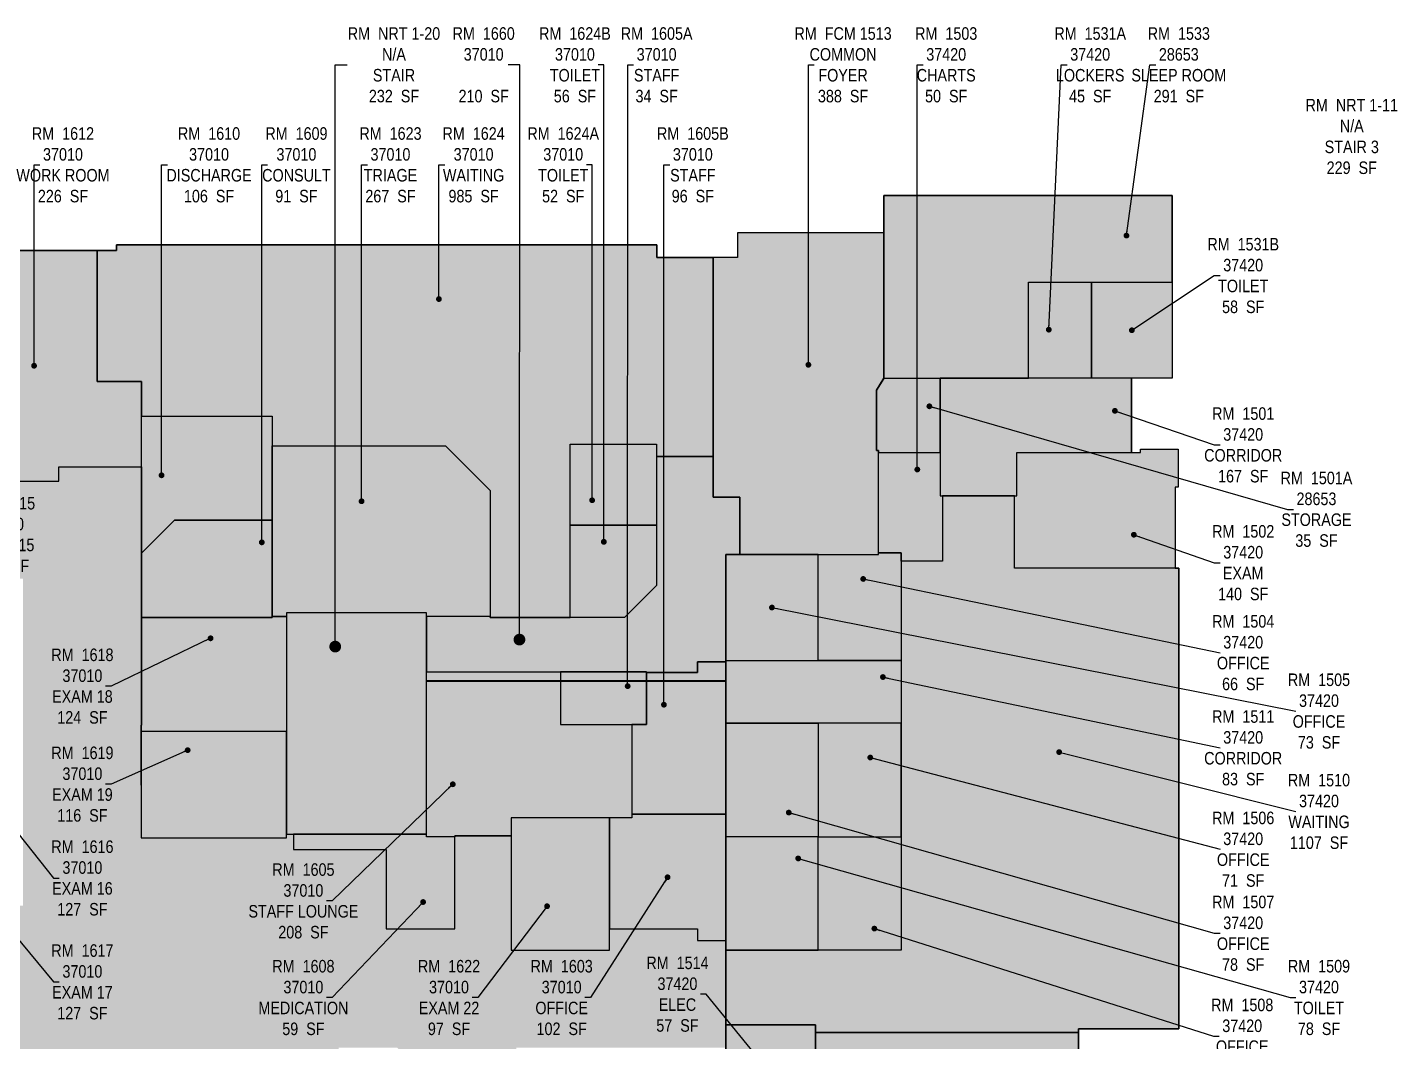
# Model space of a CAD drawing. Header units: inches. Extents: x 224 to 7720, y 1402 to 4817.
# Drawn here: x 2943 to 4349, y 3645 to 4699 of the extents above; entities that cross this region are included whole.
import ezdxf

# ---------------------------------------------------------------- set-up
doc = ezdxf.new("R2010")
doc.units = ezdxf.units.IN
doc.header["$LTSCALE"] = 96
doc.header["$MEASUREMENT"] = 0
for name, color, linetype in [('0-LABEL', 3, 'Continuous'), ('1-NRT', 200, 'Continuous'), ('1-NRT-PTN', 253, 'Continuous'), ('3-FCM', 190, 'Continuous'), ('3-FCM-PTN', 9, 'Continuous'), ('4-OCC', 6, 'Continuous'), ('4-OCC-PTN', 95, 'Continuous')]:
    doc.layers.add(name, color=color, linetype=linetype)
doc.layers.add('question', color=135, linetype='Continuous', plot=False)
doc.styles.add('ArialN', font='ARIALN.TTF')
doc.dimstyles.new('AB-195', dxfattribs={"dimscale": 195, "dimtxt": 0.0703125, "dimasz": 0.0625, "dimexe": 0.0625, "dimexo": 0.125, "dimgap": 0.25, "dimtad": 0, "dimdec": 4, "dimrnd": 0.0625, "dimzin": 0, "dimdsep": 46, "dimlunit": 4, "dimtxsty": 'ArialN', "dimblk": 'ARCHTICK', "dimcen": 0.0625, "dimclrd": 256, "dimclre": 256, "dimclrt": 256, "dimadec": 0, "dimazin": 0, "dimtfac": 1, "dimtdec": 4, "dimtofl": 0, "dimtmove": 2, "dimatfit": 3, "dimldrblk": 'DOT', "dimfxl": 0, "dimfrac": 2, "dimtolj": 1, "dimtzin": 0, "dimlwd": -1, "dimlwe": -1, "dimarcsym": 0})

# ---------------------------------------------------------------- blocks, each defined once
blk = doc.blocks.new('_ArchTick')
at = {"const_width": 0.15}
blk.add_lwpolyline([(-0.5, -0.5), (0.5, 0.5)], dxfattribs=at)
blk = doc.blocks.new('_Dot')
at = {"lineweight": -2}
blk.add_line((-0.5, 0), (-1, 0), dxfattribs=at)
at = {"const_width": 0.5}
blk.add_lwpolyline([(-0.25, 0, 1), (0.25, 0, 1)], format="xyb", close=True, dxfattribs=at)

msp = doc.modelspace()

# ---------------------------------------------------------------- hatches: boundary and pattern name
at = {"layer": '1-NRT-PTN'}
msp.add_hatch(color=256, dxfattribs=at).paths.add_polyline_path([(3212.625000000044, 4090.500000000075), (3212.750000000126, 3860.750000000078), (3357.999999999964, 3860.750000000051), (3358.000000000036, 4090.50000000003)])
at = {"layer": '3-FCM-PTN'}
msp.add_hatch(color=256, dxfattribs=at).paths.add_polyline_path([(3655.761523500621, 4210.749999999705), (3683.62500000002, 4210.749999999725), (3683.625000000086, 4150.999999999773), (3827.45174050641, 4150.999999999731), (3827.451740506403, 4258.999999999848), (3825.45174050637, 4258.999999999845), (3825.451740506358, 4321.89390825119), (3833.000000000084, 4334.250000000103), (3833.000000000079, 4485.342747477342), (3681.000000000004, 4485.326025187707), (3681.000000000004, 4459.750000000049), (3655.743371360389, 4459.750000000069), (3655.743371360404, 4321.893908251513), (3655.75000000007, 4271.999999999997)])
at = {"layer": '4-OCC-PTN'}
for color, points in [(46, [(3832.992976373669, 4334.250000000103), (3983.20272257283, 4334.250000000103), (3983.20272257283, 4433.875000000102), (4132.50000000052, 4433.875000000874), (4132.500000000055, 4523.999999999995), (3833.000000000084, 4523.999999999995)]), (192, [(3445.875000000167, 3858.750000000211), (3387.625000000084, 3858.750000000025), (3387.625000000067, 3762.250000000172), (3316.375000000217, 3762.249999999946), (3316.374999999956, 3844.500000000148), (3219.875000000066, 3844.499999999841), (3219.875000000015, 3860.7500000001), (3212.750009128029, 3860.750000000078), (3212.750000000121, 3856.750000000072), (3061.750000000083, 3856.750000000072), (3061.750000000064, 3973.812496066244), (3062.125000000085, 3973.812500000072), (3062.125000000082, 4242.125000000107), (2976.250000000088, 4242.125000000107), (2976.250000000088, 4227.35345131314), (2877.015253507773, 4227.35345131314), (2877.015253507773, 4126.10345131316), (2939.125000000084, 4126.10345131316), (2939.125000000084, 3786.353451313156), (2903.125000000083, 3786.353451313156), (2903.125000000083, 3714.853451313158), (2777.875000000085, 3714.853451313157), (2777.875000000085, 3740.125000000123), (2429.875000000087, 3740.125000000123), (2429.875000000087, 3712.228451313161), (2306.588311754656, 3712.228451313161), (2270.500000000088, 3748.316763067729), (2270.500000000088, 3778.316763067729), (2255.500000000088, 3793.316763067731), (2255.500000000088, 3882.654206792305), (2270.500000000095, 3897.654206792311), (2270.500000000088, 3911.732173602457), (2403.250000000087, 3911.732173602456), (2403.250000000087, 3911.125000000123), (2429.875000000087, 3911.125000000122), (2429.875000000087, 3971.728451313161), (2270.500000000088, 3971.728451313161), (2270.500000000088, 4080.640139558592), (2306.588311754659, 4116.728451313161), (2454.875000000087, 4116.728451313159), (2454.875000000087, 4126.103451313159), (2876.999628507774, 4126.103451313159), (2876.999628507772, 4227.35345131314), (2773.625000000088, 4227.35345131314), (2773.625000000088, 4281.856946364418), (2671.134603945596, 4281.875000000136), (2671.124990016618, 4227.296775201654), (2349.375000000082, 4227.353451313131), (2349.375000000082, 4475.000000000119), (2248.125000000109, 4475.0000000001), (2248.125000000081, 4331.000000000143), (2250.750000000086, 4331.000000000143), (2250.750000000054, 4255.500000000095), (2170.749999999955, 4255.500000000261), (2170.749999999995, 4275.353451313386), (1982.500000001592, 4275.353451313246), (1982.500000001592, 4126.103451313155), (2150.124304652069, 4126.103451313155), (2150.124304652063, 3719.353451313162), (2139.625000000065, 3719.353451313162), (2139.625000000064, 3606.106135240651), (2204.124304652068, 3606.106135240651), (2204.124304652044, 3613.603451310255), (2913.587310601964, 3613.603451312505), (2939.125000000083, 3588.065761914385), (2939.125000000358, 3504.499999999793), (3040.375000000166, 3504.500000000114), (3040.375000000009, 3553.603451313116), (3064.375000000189, 3553.603451313192), (3064.374999999999, 3613.603451312983), (3266.896548687124, 3613.603451312983), (3266.896548687124, 3638.875000000092), (3327.66268939869, 3638.875000000285), (3350.124999999998, 3616.412689398978), (3350.125000000355, 3504.500000001096), (3451.375000000046, 3504.500000001426), (3451.375000000069, 3638.875000000118), (3668.749999999985, 3638.87500000132), (3668.750000000004, 3750.25000000009), (3639.499999999969, 3750.250000000096), (3639.499999999971, 3762.125000000041), (3548.125000000084, 3762.125000000058), (3548.125000000084, 3740.125000000288), (3445.875000000084, 3740.124999999964)]), (192, [(2349.375000000082, 4227.353451313131), (2671.124990016618, 4227.296775201654), (2671.134603945596, 4281.875000000136), (2773.625000000088, 4281.856946364418), (2773.625000000088, 4227.35345131314), (2876.999628507772, 4227.35345131314), (2876.999628507774, 4126.103451313159), (2454.875000000087, 4126.103451313159), (2454.875000000087, 4116.728451313159), (2306.588311754659, 4116.728451313161), (2270.500000000088, 4080.640139558592), (2270.500000000088, 3971.728451313161), (2429.875000000087, 3971.728451313161), (2429.875000000087, 3911.125000000122), (2403.250000000087, 3911.125000000123), (2403.250000000087, 3911.732173602456), (2270.500000000088, 3911.732173602457), (2270.500000000095, 3897.654206792311), (2255.500000000088, 3882.654206792305), (2255.500000000088, 3793.316763067731), (2270.500000000088, 3778.316763067729), (2270.500000000088, 3748.316763067729), (2306.588311754656, 3712.228451313161), (2429.875000000087, 3712.228451313161), (2429.875000000087, 3740.125000000123), (2777.875000000085, 3740.125000000123), (2777.875000000085, 3714.853451313157), (2903.125000000083, 3714.853451313158), (2903.125000000083, 3786.353451313156), (2939.125000000084, 3786.353451313156), (2939.125000000084, 4126.10345131316), (2877.015253507773, 4126.10345131316), (2877.015253507773, 4227.35345131314), (2976.250000000088, 4227.35345131314), (2976.250000000088, 4242.125000000107), (3062.125000000082, 4242.125000000107), (3062.125000000085, 3973.812500000072), (3061.750000000064, 3973.812496066244), (3061.750000000083, 3856.750000000072), (3212.750000000121, 3856.750000000072), (3212.750009128029, 3860.750000000078), (3219.875000000015, 3860.7500000001), (3219.875000000066, 3844.499999999841), (3316.374999999956, 3844.500000000147), (3316.375000000217, 3762.249999999946), (3387.625000000067, 3762.250000000172), (3387.625000000084, 3858.750000000025), (3445.875000000167, 3858.750000000211), (3445.875000000084, 3740.124999999964), (3548.125000000084, 3740.125000000288), (3548.125000000084, 3762.125000000058), (3639.499999999971, 3762.125000000041), (3639.499999999969, 3750.250000000096), (3668.750000000004, 3750.25000000009), (3668.749999999985, 3638.87500000132), (3451.375000000069, 3638.875000000118), (3451.375000000046, 3504.500000001426), (3350.125000000355, 3504.500000001096), (3350.124999999998, 3616.412689398978), (3327.66268939869, 3638.875000000285), (3266.896548687124, 3638.875000000092), (3266.896548687124, 3613.603451312983), (3064.374999999999, 3613.603451312983), (3064.375000000189, 3553.603451313192), (3040.375000000009, 3553.603451313116), (3040.375000000166, 3504.500000000114), (2939.125000000358, 3504.499999999793), (2939.125000000083, 3588.065761914385), (2913.587310601964, 3613.603451312505), (2204.124304652044, 3613.603451310255), (2204.124304652068, 3606.106135240651), (2139.625000000064, 3606.106135240651), (2139.625000000065, 3719.353451313162), (2150.124304652063, 3719.353451313162), (2150.124304652069, 4126.103451313155), (1982.500000001592, 4126.103451313155), (1982.500000001592, 4275.353451313246), (2170.749999999996, 4275.353451313386), (2170.749999999955, 4255.500000000261), (2250.750000000054, 4255.500000000095), (2250.750000000086, 4331.000000000143), (2248.125000000081, 4331.000000000143), (2248.125000000109, 4475.0000000001), (2349.375000000082, 4475.000000000119)]), (192, [(3062.125000000082, 4330.980503569181), (3016.242370341191, 4330.980503569181), (3016.242370341191, 4466.999999999647), (2895.125000000085, 4466.999999999645), (2895.125000000086, 4227.35345131314), (2976.250000000088, 4227.353451313141), (2976.250000000088, 4242.125000000108), (3062.125000000083, 4242.125000000107), (3062.125000000082, 4294.980503569179)]), (121, [(3983.20272257283, 4433.875000000102), (4048.452722572828, 4433.875000000439), (4048.452722572828, 4334.250000000103), (3983.20272257283, 4334.250000000103)]), (121, [(4048.452722572829, 4334.250000000103), (4132.500000000085, 4334.250000000103), (4132.50000000052, 4433.875000000874), (4048.452722572828, 4433.875000000439)]), (121, [(3891.379219409377, 4212.000000000073), (3971.180877577183, 4212.000000000073), (3971.180877577181, 4256.999999999992), (4090.126582278608, 4257.000000000004), (4090.126582278612, 4334.250000000103), (4048.452722572828, 4334.250000000103), (3891.379219409375, 4334.250000000103), (3891.379219409376, 4257.000000000135)]), (121, [(4135.601883945518, 4136.999999999995), (3968.555877577186, 4136.999999999995), (3968.555877577186, 4212.000000000073), (3971.180877577183, 4212.000000000073), (3971.180877577181, 4256.999999999992), (4099.601883945519, 4257.000000000011), (4099.601883945517, 4260.376355227956), (4138.601883945516, 4260.376355227936), (4138.601883945516, 4221.000000000026), (4135.601883945518, 4220.999999999995)]), (121, [(3827.451740506407, 4257.000000000004), (3891.379219409376, 4257.000000000004), (3891.379219409377, 4212.000000000073), (3894.004219409378, 4212.000000000073), (3894.004219408976, 4144.217267641332), (3851.011494470727, 4144.217267641332), (3851.011494470727, 4152.999999999727), (3827.45174050641, 4152.999999999725)]), (121, [(4139.351883945503, 3667.528169014038), (4139.351883945504, 4136.999999999995), (3968.555877577186, 4136.999999999995), (3968.555877577186, 4212.000000000073), (3894.004219409378, 4212.000000000073), (3894.004219409378, 4144.217267641332), (3851.011494470727, 4144.217267641587), (3851.011494470726, 4040.999999999752), (3851.011494469555, 3975.749999999729), (3851.011494469552, 3740.191901408445), (3668.750000000002, 3740.191901408476), (3668.749999999989, 3662.562940140841), (3762.000000000005, 3662.562940140841), (3762.000000000005, 3654.50000000007), (4034.937148382518, 3654.500000000068), (4034.937148382518, 3658.500000000071), (4139.351883945503, 3658.50000000007)]), (121, [(3764.735309946895, 4040.999999999651), (3764.735309946766, 4150.999999999742), (3668.749999999257, 4150.999999999755), (3668.749999999385, 4040.99999999954)]), (121, [(3827.45174050641, 4152.999999999725), (3851.011494470727, 4152.999999999727), (3851.011494470857, 4040.999999999752), (3764.735309946895, 4040.999999999651), (3764.735309946914, 4150.999999999742), (3827.45174050641, 4150.999999999731)]), (192, [(3197.875000000066, 4086.750000000074), (3212.625000000044, 4086.750000000073), (3212.692090587683, 3967.187500000072), (3061.750000000063, 3967.187500000072), (3061.750000000064, 3973.812500000072), (3062.125000000085, 3973.812500000072), (3062.125000000085, 4085.625000000073), (3197.875000000066, 4085.625000000073)]), (192, [(3668.749999999525, 4039.499999999927), (3639.50000000002, 4039.499999999926), (3639.500000000017, 4028.37500000015), (3586.375000000055, 4028.375000000027), (3586.375000000046, 3974.375000000313), (3571.375000000061, 3974.375000000316), (3571.375000000357, 3881.374999999761), (3668.750000000027, 3881.37500000007)]), (121, [(3851.011494470726, 4040.999999999752), (3851.011494469555, 3975.749999999729), (3668.749999999385, 3975.749999999729), (3668.749999999385, 4040.99999999954), (3851.011494470726, 4040.999999996268)]), (192, [(3571.375000000062, 3974.375000000017), (3497.125000000049, 3974.37500000003), (3497.125000000059, 4029.125000000254), (3358.000000000218, 4029.124999999813), (3357.999999999963, 3857.750000000024), (3387.625000000083, 3857.750000000117), (3387.625000000083, 3858.750000000026), (3445.875000000105, 3858.750000000211), (3445.875000000108, 3877.375000000361), (3548.124999999649, 3877.375000000343), (3571.375000000045, 3877.375000000417), (3571.375000000357, 3881.374999999761)]), (192, [(3586.375000000056, 4029.125000000537), (3497.125000000058, 4029.125000000254), (3497.125000000049, 3974.37500000003), (3571.375000000061, 3974.375000000017), (3586.375000000046, 3974.375000000314)]), (192, [(3212.692090587683, 3967.187500000072), (3061.750000000065, 3967.187500000072), (3061.750000000083, 3856.750000000072), (3212.750000000121, 3856.750000000072)]), (121, [(3668.749999999385, 3975.749999999729), (3764.693247234779, 3975.749999999729), (3764.69324723478, 3857.970950704111), (3668.750000000023, 3857.970950704128), (3668.750000000023, 3975.749999999729)]), (121, [(3764.693247234779, 3975.749999999729), (3764.69324723478, 3857.970950704111), (3851.011494469553, 3857.970950704087), (3851.011494469555, 3975.749999999729)]), (192, [(3668.750000000026, 3881.37500000007), (3571.375000000357, 3881.374999999761), (3571.375000000045, 3877.375000000417), (3548.125000000108, 3877.375000002227), (3548.125000000014, 3762.125000000058), (3639.499999999971, 3762.12500000004), (3639.499999999969, 3750.250000000096), (3668.750000000004, 3750.250000000091)]), (192, [(3571.375000000357, 3881.374999999761), (3571.375000000045, 3877.375000000417), (3548.124999999648, 3877.375000002227), (3548.125000000015, 3762.125000000058), (3639.499999999972, 3762.12500000004), (3639.499999999969, 3750.250000000096), (3668.750000000004, 3750.250000000091), (3668.750000000026, 3881.37500000007)]), (192, [(3445.875000000108, 3877.375000000019), (3445.875000000084, 3740.124999999964), (3548.125000000084, 3740.124999999946), (3548.124999999649, 3877.375000000343)]), (192, [(3219.875000000066, 3844.499999999841), (3316.374999999956, 3844.500000000148), (3316.375000000217, 3762.249999999946), (3387.625000000067, 3762.250000000172), (3387.625000000087, 3857.750000000117), (3357.999999999963, 3857.750000000023), (3357.999999999963, 3860.750000000051), (3219.875000000015, 3860.749999999611)]), (121, [(3668.750000000023, 3857.970950704128), (3668.750000000023, 3740.191901408461), (3764.693247234797, 3740.19190140846), (3764.693247234829, 3857.970950704111)]), (121, [(3764.693247234797, 3740.19190140846), (3764.69324723478, 3857.970950704111), (3851.011494469553, 3857.970950704087), (3851.011494469552, 3740.191901408445)]), (121, [(3719.836404422716, 3662.562940140841), (3668.749999999989, 3662.562940140841), (3668.749999999972, 3561.750000000067), (3762.000000000004, 3561.750000000065), (3762.000000000005, 3662.562940140841)]), (121, [(3819.404975386835, 3449.99505171962), (4034.937148382517, 3449.995051719539), (4034.937148382518, 3654.500000000068), (3762.000000000005, 3654.50000000007), (3761.999999999989, 3561.750000000075), (3819.404975386847, 3561.750000000068)])]:
    msp.add_hatch(color=color, dxfattribs=at).paths.add_polyline_path(points)
h = msp.add_hatch(color=192, dxfattribs=at)
h.paths.add_polyline_path([(3596.875000000054, 4252.997034050398), (3596.875000000054, 4265.87500000007), (3507.439077332002, 4265.875000000078), (3507.439077331994, 4181.544660607292), (3596.875000000054, 4181.544660607283)], flags=16)
h.paths.add_polyline_path([(3655.745825323783, 4459.742993088764), (3597.250000000094, 4459.75000000003), (3597.250000000051, 4472.750000002536), (3160.625000000133, 4472.75000000182), (3086.000000000044, 4472.750000000112), (3036.250000000084, 4472.75000000007), (3036.250000000085, 4466.999999999651), (3016.242370341191, 4466.999999999648), (3016.242370341191, 4330.980503569181), (3062.125000000082, 4330.980503569181), (3062.125000000082, 4294.98050356918), (3197.875000000068, 4294.980503569179), (3197.875000000069, 4263.87500000012), (3377.764760247684, 4263.875000000113), (3424.189077331971, 4217.450682915851), (3424.189077331984, 4085.625000000031), (3507.439077331985, 4085.62500000004), (3507.439077331994, 4181.544660607283), (3507.439077332002, 4265.875000000078), (3596.875000000054, 4265.87500000007), (3596.875000000055, 4253.004651229895), (3655.750000000067, 4252.997034050395)])
h = msp.add_hatch(color=46, dxfattribs=at)
h.dxf.hatch_style = 1
h.paths.add_polyline_path([(3827.45174050641, 4257.000000000004), (3891.379219409376, 4257.000000000135), (3891.379219409415, 4334.000000000059), (3833.000000000084, 4334.000000000057), (3825.451740506358, 4321.89390825119), (3825.45174050637, 4258.999999999845), (3827.451740506403, 4258.999999999845)])
for points in [[(3197.875000000068, 4186.875000000066), (3197.875000000069, 4294.980503569179), (3062.125000000082, 4294.980503569179), (3062.125000000085, 4152.412689398853), (3096.587310601311, 4186.875000000066)], [(3424.189077331971, 4217.450682915851), (3377.764760247684, 4263.875000000114), (3197.875000000068, 4263.875000000119), (3197.875000000068, 4186.875000000066), (3197.875000000066, 4086.750000000868), (3212.625000000044, 4086.750000000073), (3212.625043032743, 4090.420905899343), (3212.625000000044, 4090.500000000075), (3358.000000000038, 4090.500000000029), (3358.000000000033, 4086.7499999998), (3424.189077331984, 4086.750000000009)], [(3197.875000000065, 4186.875000000066), (3096.587310601313, 4186.875000000066), (3062.125000000083, 4152.412689398851), (3062.125000000084, 4085.625000000073), (3197.875000000066, 4085.625000000073)]]:
    msp.add_hatch(color=192, dxfattribs=at).paths.add_polyline_path(points, flags=17)
h = msp.add_hatch(color=192, dxfattribs=at)
h.paths.add_polyline_path([(3596.875000000054, 4252.997034050398), (3596.875000000054, 4265.87500000007), (3507.439077332002, 4265.875000000078), (3507.439077331994, 4181.544660607292), (3596.875000000054, 4181.544660607283)], flags=16)
h.paths.add_polyline_path([(3668.749999999256, 4150.999999999755), (3683.625000000086, 4150.999999999773), (3683.62500000002, 4210.749999999725), (3655.775230411502, 4210.749999999706), (3655.770241203867, 4252.997034050396), (3596.875000000054, 4252.997034050398), (3596.875000000054, 4181.544660607283), (3596.875000000054, 4118.81270734574), (3563.687292654375, 4085.625000000044), (3507.439077331984, 4085.62500000005), (3424.189077331984, 4085.62500000003), (3424.189077331984, 4086.75000000001), (3358.000000000036, 4086.75000000002), (3358.000000000018, 4029.124999999812), (3497.125000000058, 4029.125000000254), (3586.375000000056, 4029.125000000537), (3586.375000000056, 4028.375000000027), (3639.500000000017, 4028.375000000151), (3639.50000000002, 4039.499999999926), (3668.749999999387, 4039.500000000191)])
h = msp.add_hatch(color=192, dxfattribs=at)
h.paths.add_polyline_path([(3596.875000000054, 4252.997034050398), (3596.875000000054, 4265.87500000007), (3507.439077332002, 4265.875000000078), (3507.439077331994, 4181.544660607292), (3596.875000000054, 4181.544660607283)], flags=16)
h.paths.add_polyline_path([(3596.875000000054, 4181.544660607283), (3507.439077331994, 4181.544660607292), (3507.439077331985, 4085.62500000004), (3563.687292654375, 4085.625000000045), (3596.875000000054, 4118.81270734574)], flags=17)

# ---------------------------------------------------------------- linework, layer by layer
at = {"layer": '1-NRT'}
msp.add_lwpolyline([(3212.625000000044, 4090.500000000075), (3212.750000000126, 3860.750000000078), (3357.999999999964, 3860.750000000051), (3358.000000000036, 4090.50000000003), (3212.625000000044, 4090.500000000075)], close=True, dxfattribs=at)
at = {"layer": '3-FCM'}
msp.add_lwpolyline([(3655.761523500621, 4210.749999999705), (3683.62500000002, 4210.749999999725), (3683.625000000086, 4150.999999999773), (3827.45174050641, 4150.999999999731), (3827.451740506403, 4258.999999999848), (3825.45174050637, 4258.999999999845), (3825.451740506358, 4321.89390825119), (3833.000000000084, 4334.250000000103), (3833.000000000079, 4485.342747477342), (3681.000000000004, 4485.326025187707), (3681.000000000004, 4459.750000000049), (3655.743371360389, 4459.750000000069), (3655.743371360404, 4321.893908251513), (3655.743371360404, 4321.893908251513), (3655.75000000007, 4271.999999999997), (3655.75000000007, 4271.999999999997), (3655.761523500623, 4210.749999999705)], close=True, dxfattribs=at)
at = {"layer": '4-OCC'}
for p, q in [((3655.75000000007, 4329.208273757202), (3655.75000000007, 4257.473956040958)), ((3061.750000000063, 3911.375000000072), (3061.750000000063, 3973.812500000072))]:
    msp.add_line(p, q, dxfattribs=at)
for points in [[(4132.50000000052, 4433.875000000103), (4132.500000000055, 4523.999999999995), (3833.000000000084, 4523.999999999995), (3832.992976373669, 4334.250000000103), (3983.20272257283, 4334.250000000103), (3983.20272257283, 4433.875000000102), (4132.50000000052, 4433.875000000874)], [(3597.250000000051, 4472.750000002536), (3160.625000000133, 4472.75000000182), (3160.625000000133, 4472.75000000182), (3086.000000000044, 4472.750000000112), (3086.000000000044, 4472.750000000112), (3036.250000000084, 4472.75000000007), (3036.250000000085, 4466.999999999651), (3016.242370341191, 4466.999999999648), (3016.242370341191, 4330.980503569181), (3062.125000000082, 4330.980503569181), (3062.125000000082, 4294.980503569179), (3197.875000000068, 4294.980503569179), (3197.875000000068, 4263.87500000012), (3197.875000000068, 4263.87500000012), (3377.764760247684, 4263.875000000114), (3424.189077331971, 4217.450682915851), (3424.189077331951, 4085.62500000003), (3507.439077331984, 4085.625000000039), (3507.439077332002, 4265.875000000078), (3596.875000000054, 4265.87500000007), (3596.875000000054, 4253.004651229896), (3655.750000000068, 4252.997034050396), (3655.745825323784, 4459.742993088764), (3597.250000000093, 4459.75000000003), (3597.250000000051, 4472.749999999877)], [(3016.242370341191, 4466.999999999648), (2895.125000000086, 4466.999999999646), (2895.125000000086, 4227.35345131314), (2976.250000000088, 4227.35345131314), (2976.250000000088, 4242.125000000107), (3062.125000000082, 4242.125000000107), (3062.125000000082, 4330.980503569181), (3016.24237034112, 4330.980503569181), (3016.242370341191, 4466.999999999648)], [(3983.20272257283, 4433.875000000102), (4048.452722572828, 4433.875000000439), (4048.452722572828, 4334.250000000103), (3983.20272257283, 4334.250000000103), (3983.20272257283, 4433.875000000102)], [(4048.452722572828, 4433.875000000103), (4132.50000000052, 4433.875000000103), (4132.500000000085, 4334.250000000103), (4048.452722572828, 4334.250000000103), (4048.452722572828, 4433.875000000103)], [(3827.45174050641, 4257.000000000004), (3891.379219409376, 4257.000000000135), (3891.379219409415, 4334.000000000059), (3833.000000000084, 4334.000000000057), (3825.451740506358, 4321.89390825119), (3825.45174050637, 4258.999999999845), (3827.451740506403, 4258.999999999845), (3827.45174050641, 4257.000000000004)], [(3891.379219409377, 4212.000000000073), (3971.180877577183, 4212.000000000073), (3971.180877577181, 4256.999999999992), (4090.126582278608, 4257.000000000004), (4090.126582278612, 4334.250000000103), (4048.452722572828, 4334.250000000103), (3891.379219409375, 4334.250000000103), (3891.379219409375, 4334.250000000103), (3891.379219409375, 4334.250000000103), (3891.379219409376, 4257.000000000135), (3891.379219409376, 4257.000000000135), (3891.379219409376, 4257.000000000135), (3891.379219409376, 4257.000000000135)], [(3062.125000000082, 4294.980503569179), (3197.875000000068, 4294.980503569179), (3197.875000000068, 4186.875000000066), (3096.587310601312, 4186.875000000066), (3062.125000000085, 4152.412689398854)], [(3197.875000000066, 4086.750000000074), (3197.875000000066, 4263.87500000012), (3377.764760247684, 4263.875000000114), (3424.189077331971, 4217.450682915851), (3424.189077331985, 4086.75000000001), (3358.000000000033, 4086.75000000002), (3358.000000000037, 4090.50000000003), (3212.625043032743, 4090.420905899343), (3212.625000000044, 4086.750000000073), (3197.875000000066, 4086.750000000867)], [(3507.439077331964, 4265.875000000078), (3596.875000000054, 4265.87500000007), (3596.875000000054, 4181.544660607283), (3507.439077331994, 4181.544660607292), (3507.439077332002, 4265.875000000078)], [(4135.601883945518, 4136.999999999995), (4135.601883945518, 4136.999999999995), (3968.555877577186, 4136.999999999995), (3968.555877577186, 4212.000000000073), (3971.180877577183, 4212.000000000073), (3971.180877577181, 4256.999999999992), (3971.180877577181, 4256.999999999992), (3971.180877577181, 4256.999999999992), (4099.601883945519, 4257.000000000011), (4099.601883945517, 4260.376355227956), (4138.601883945516, 4260.376355227936), (4138.601883945516, 4221.000000000026), (4135.601883945518, 4220.999999999995)], [(3655.779760686221, 4252.997034050396), (3596.875000000054, 4252.997034050398), (3596.875000000054, 4118.81270734574), (3563.687292654376, 4085.625000000045), (3424.189077331951, 4085.62500000003), (3424.189077331951, 4086.75000000001), (3358.000000000035, 4086.7499999998), (3358.000000000218, 4029.124999999812), (3358.000000000035, 4086.75000000002), (3358.000000000218, 4029.124999999812), (3586.375000000056, 4029.125000000537), (3586.375000000058, 4028.375000000027), (3639.500000000018, 4028.375000000151), (3639.50000000002, 4039.499999999927), (3668.749999999387, 4039.499999999927), (3668.749999999257, 4150.999999999755), (3683.625000000086, 4150.999999999773), (3683.62500000002, 4210.749999999725), (3655.775230411501, 4210.749999999705), (3655.770241203746, 4252.997035071198)], [(3827.451740506407, 4257.000000000004), (3891.379219409376, 4257.000000000004), (3891.379219409377, 4212.000000000073), (3894.004219409378, 4212.000000000073), (3894.004219408976, 4144.217267641332), (3851.011494470727, 4144.217267641332), (3851.011494470727, 4152.999999999727), (3827.45174050641, 4152.999999999725), (3827.45174050641, 4257.000000000004)], [(4139.351883945503, 3667.528169014038), (4139.351883945504, 4136.999999999995), (3968.555877577186, 4136.999999999995), (3968.555877577186, 4212.000000000073), (3894.004219409378, 4212.000000000073), (3894.004219409378, 4144.217267641332), (3851.011494470727, 4144.217267641587), (3851.011494470726, 4040.999999999752), (3851.011494470726, 4040.999999999752), (3851.011494469555, 3975.749999999729), (3851.011494469555, 3975.749999999729), (3851.011494469552, 3740.191901408445), (3668.750000000002, 3740.191901408476), (3668.749999999989, 3662.562940140841), (3762.000000000005, 3662.562940140841), (3762.000000000005, 3654.50000000007), (4034.937148382518, 3654.500000000068), (4034.937148382518, 3658.500000000071), (4139.351883945503, 3658.50000000007)], [(3062.125000000085, 4085.625000000073), (3062.125000000085, 4152.412689398854), (3096.587310601312, 4186.875000000066), (3197.875000000066, 4186.875000000066), (3197.875000000066, 4085.625000000073), (3062.125000000085, 4085.625000000072)], [(3507.439077331994, 4181.544660607283), (3596.875000000054, 4181.544660607283), (3596.875000000054, 4118.81270734574), (3563.687292654376, 4085.625000000045), (3507.439077331984, 4085.62500000005), (3507.439077331994, 4181.544660607283)], [(3764.735309946895, 4040.999999999651), (3764.735309946766, 4150.999999999742), (3668.749999999257, 4150.999999999755), (3668.749999999385, 4040.99999999954), (3764.735309946895, 4040.999999999651)], [(3827.45174050641, 4152.999999999725), (3851.011494470727, 4152.999999999727), (3851.011494470857, 4040.999999999752), (3764.735309946895, 4040.999999999651), (3764.735309946914, 4150.999999999742), (3827.45174050641, 4150.999999999731), (3827.45174050641, 4152.999999999725)], [(3197.875000000066, 4086.750000000074), (3212.625000000044, 4086.750000000073), (3212.692090587683, 3967.187500000072), (3061.750000000063, 3967.187500000072), (3061.750000000064, 3973.812500000072), (3062.125000000085, 3973.812500000072), (3062.125000000085, 4085.625000000073), (3197.875000000066, 4085.625000000073)], [(3639.500000000018, 4028.375000000151), (3586.375000000056, 4028.375000000027), (3586.375000000046, 3974.375000000313), (3571.375000000061, 3974.375000000316), (3571.375000000357, 3881.375000000087), (3668.750000000027, 3881.37500000007), (3668.749999999525, 4039.500000000191), (3639.50000000002, 4039.499999999927), (3639.50000000002, 4039.500000000062)], [(3851.011494470726, 4040.999999999752), (3851.011494469555, 3975.749999999729), (3668.749999999385, 3975.749999999729), (3668.749999999385, 4040.99999999954), (3851.011494470726, 4040.999999996268)], [(3358.000000000218, 4029.124999999812), (3497.125000000058, 4029.125000000254), (3497.125000000049, 3974.37500000003), (3571.375000000061, 3974.375000000017), (3571.375000000369, 3877.375000000417), (3445.875000000108, 3877.375000000019), (3445.875000000167, 3858.75000000021), (3387.625000000084, 3858.750000000025), (3387.625000000087, 3857.750000000117), (3357.999999999963, 3857.750000000023)], [(3497.125000000058, 4029.125000000254), (3497.125000000232, 3974.37500000003), (3586.375000000046, 3974.375000000313), (3586.375000000056, 4029.125000000537), (3497.125000000058, 4029.125000000253)], [(3061.750000000083, 3856.750000000072), (3212.750000000121, 3856.750000000072), (3212.692090587685, 3967.187499996437), (3061.750000000063, 3967.187500000072), (3061.750000000083, 3856.750000000072)], [(3668.749999999385, 3975.749999999729), (3764.693247234779, 3975.749999999729), (3764.69324723478, 3857.970950704111), (3668.750000000023, 3857.970950704128), (3668.750000000023, 3975.749999999729)], [(3764.693247234779, 3975.749999999729), (3764.69324723478, 3857.970950704111), (3851.011494469553, 3857.970950704087), (3851.011494469555, 3975.749999999729), (3764.693247234779, 3975.749999999729)], [(3548.125000000015, 3762.125000000058), (3639.499999999971, 3762.125000000042), (3639.499999999969, 3750.250000000096), (3668.750000000004, 3750.25000000009), (3668.750000000027, 3881.37500000007), (3571.375000000357, 3881.374999999761), (3571.375000000045, 3877.375000000417), (3548.125000000108, 3877.375000002227), (3548.125000000015, 3762.125000000058)], [(3445.875000000108, 3877.375000000019), (3445.875000000084, 3740.124999999964), (3548.125000000084, 3740.124999999946), (3548.124999999649, 3877.375000000343), (3445.875000000108, 3877.375000000361)], [(3219.875000000066, 3844.499999999841), (3316.374999999956, 3844.500000000148), (3316.375000000217, 3762.249999999946), (3387.625000000067, 3762.250000000172), (3387.625000000087, 3857.750000000117), (3357.999999999963, 3857.750000000023), (3357.999999999963, 3860.750000000051), (3219.875000000015, 3860.749999999611), (3219.875000000066, 3844.499999999841)], [(3668.750000000023, 3857.970950704128), (3668.750000000023, 3740.191901408461), (3764.693247234797, 3740.19190140846), (3764.693247234829, 3857.970950704111), (3668.750000000023, 3857.970950704111)], [(3764.693247234797, 3740.19190140846), (3764.69324723478, 3857.970950704111), (3851.011494469553, 3857.970950704087), (3851.011494469552, 3740.191901408445), (3764.693247234797, 3740.191901408433)], [(3719.836404422716, 3662.562940140841), (3668.749999999989, 3662.562940140841), (3668.749999999972, 3561.750000000067), (3762.000000000004, 3561.750000000065), (3762.000000000005, 3662.562940140841)], [(3819.404975386835, 3449.99505171962), (4034.937148382517, 3449.995051719539), (4034.937148382518, 3654.500000000068), (3762.000000000005, 3654.50000000007), (3761.999999999989, 3561.750000000075), (3819.404975386847, 3561.750000000068), (3819.404975386835, 3449.99505171962)]]:
    msp.add_lwpolyline(points, close=True, dxfattribs=at)
msp.add_lwpolyline([(2877.015253507773, 4227.35345131314), (2976.250000000088, 4227.35345131314), (2976.250000000088, 4242.125000000107), (3062.125000000082, 4242.125000000107), (3062.125000000085, 3973.812500000072), (3061.750000000064, 3973.812496066244), (3061.750000000083, 3856.750000000072), (3212.750000000121, 3856.750000000072), (3212.750009128029, 3860.750000000078), (3219.875000000015, 3860.7500000001), (3219.875000000066, 3844.499999999841), (3316.374999999956, 3844.500000000147), (3316.375000000217, 3762.249999999946), (3387.625000000067, 3762.250000000172), (3387.625000000084, 3858.750000000025), (3445.875000000167, 3858.750000000211), (3445.875000000084, 3740.124999999964), (3548.125000000084, 3740.125000000288), (3548.125000000084, 3762.125000000058), (3639.499999999971, 3762.125000000041), (3639.499999999969, 3750.250000000096), (3668.750000000004, 3750.25000000009), (3668.749999999985, 3638.87500000132)], dxfattribs=at)
at = {"layer": 'question'}
for points in [[(3833.000000000084, 4523.999999999995), (4132.500000000055, 4524.000000001542), (4132.500000000085, 4334.250000000103), (4090.126582278612, 4334.250000000103), (4090.126582278608, 4257.000000000004), (4099.601883945519, 4257.000000000011), (4099.601883945521, 4260.376355227956), (4138.601883945516, 4260.376355227936), (4138.601883945921, 4221.000000000026), (4135.601883945518, 4221.000000000026), (4135.601883945518, 4136.999999999995), (4139.351883945504, 4136.999999999995), (4139.351883945503, 3658.50000000007), (4034.937148382518, 3658.500000000082), (4034.937148382517, 3449.995051719539), (3664.49999999997, 3449.995051719539), (3664.49999999997, 3455.500000000115), (3668.749999999972, 3455.500000000115), (3668.75000000007, 4150.999999999755), (3827.45174050641, 4150.999999999731), (3827.451740506403, 4258.999999999845), (3825.45174050637, 4258.999999999845), (3825.451740506358, 4321.89390825119), (3833.000000000084, 4334.000000000057)], [(3833.000000000084, 4485.342747477342), (3681.000000000004, 4485.326025187707), (3681.000000000007, 4459.750000000049), (3655.745825323784, 4459.742993088764), (3655.761523500623, 4210.749999999705), (3683.62500000002, 4210.749999999725), (3683.62500000009, 4150.999999999753), (3827.45174050641, 4150.999999999763), (3827.45174050641, 4258.999999999845), (3825.45174050637, 4258.999999999845), (3825.451740506358, 4321.89390825119), (3833.000000000084, 4334.250000000103)]]:
    msp.add_lwpolyline(points, close=True, dxfattribs=at)
msp.add_lwpolyline([(2349.375000000082, 4467.000000000176), (3036.250000000085, 4466.999999999651), (3036.25000000008, 4472.75000000007), (3597.250000000051, 4472.749999999877), (3597.248442797556, 4459.750000186559), (3655.745825323784, 4459.742993088764), (3655.745825323963, 4210.749999999705), (3683.62500000002, 4210.749999999725), (3683.62500000009, 4150.999999999773), (3668.749999999257, 4150.999999999755), (3668.749999999392, 4019.852165324332), (3358.000000000014, 4019.852165324431), (3358.000000000036, 4090.50000000003), (3212.625043032743, 4090.420905899343), (3212.750000000126, 3860.750000000078), (3357.999999999964, 3860.750000000032), (3358.000000000014, 4019.602165324388), (3668.749999999347, 4019.602165324388), (3668.749999999972, 3455.500000000115)], dxfattribs=at)

# ---------------------------------------------------------------- texts
at = {"layer": '0-LABEL', "char_height": 13, "attachment_point": 5, "style": 'ArialN'}
for s, insert in [('RM  NRT 1-20\\PN/A\\PSTAIR\\P232  SF', (3324.355174555078, 4659.729907869706)), ('RM  1660\\P37010\\P\\P210  SF', (3417.491189659673, 4659.729907869707)), ('RM  1624B\\P37010\\PTOILET\\P56  SF', (3512.225676588674, 4659.729907869706)), ('RM  1605A\\P37010\\PSTAFF\\P34  SF', (3597.084948720176, 4659.729907869706)), ('RM  FCM 1513\\PCOMMON\\PFOYER\\P388  SF', (3790.627407820057, 4659.729907869706)), ('RM  1503\\P37420\\PCHARTS\\P50  SF', (3897.727979957893, 4659.729907869704)), ('RM  1531A\\P37420\\PLOCKERS\\P45  SF', (4047.231995523042, 4659.729907869705)), ('RM  1533\\P28653\\PSLEEP ROOM\\P291  SF', (4139.232966958354, 4659.729907869705)), ('RM  NRT 1-11\\PN/A\\PSTAIR 3\\P229  SF', (4318.825980391485, 4585.284326763742)), ('RM  1612\\P37010\\PWORK ROOM\\P226  SF', (2980.667713281467, 4555.835188735397)), ('RM  1610\\P37010\\PDISCHARGE\\P106  SF', (3132.335426562875, 4555.835188735396)), ('RM  1609\\P37010\\PCONSULT\\P91  SF', (3223.055225108752, 4555.835188735396)), ('RM  1623\\P37010\\PTRIAGE\\P267  SF', (3320.703523655277, 4555.835188735395)), ('RM  1624\\P37010\\PWAITING\\P985  SF', (3407.026530015122, 4555.835188735395)), ('RM  1624A\\P37010\\PTOILET\\P52  SF', (3500.074073224432, 4555.835188735394)), ('RM  1605B\\P37010\\PSTAFF\\P96  SF', (3634.657311329409, 4555.835188735394)), ('RM  1531B\\P37420\\PTOILET\\P58  SF', (4206.102339300023, 4440.824108260185)), ('RM  1501\\P37420\\PCORRIDOR\\P167  SF', (4206.102339300023, 4264.908000285803)), ('RM  1501A\\P28653\\PSTORAGE\\P35  SF', (4282.168158624141, 4198.015946203626)), ('RM  1615\\P37010\\PEXAM 15\\P127  SF', (2919.500000000085, 4171.808609631515)), ('RM  1502\\P37420\\PEXAM\\P140  SF', (4206.102339300023, 4142.54153972036)), ('RM  1504\\P37420\\POFFICE\\P66  SF', (4206.102339300023, 4049.042895083132)), ('RM  1618\\P37010\\PEXAM 18\\P124  SF', (3000.841363452582, 4014.295481423146)), ('RM  1505\\P37420\\POFFICE\\P73  SF', (4284.800120622231, 3988.389266301163)), ('RM  1511\\P37420\\PCORRIDOR\\P83  SF', (4206.102339300023, 3950.206809371583)), ('RM  1619\\P37010\\PEXAM 19\\P116  SF', (3000.841363452582, 3912.480907922093)), ('RM  1510\\P37420\\PWAITING\\P1107  SF', (4284.800120622231, 3884.1505717067)), ('RM  1506\\P37420\\POFFICE\\P71  SF', (4206.102339300023, 3844.860475351908)), ('RM  1616\\P37010\\PEXAM 16\\P127  SF', (3000.841363452582, 3814.991770362533)), ('RM  1605\\P37010\\PSTAFF LOUNGE\\P208  SF', (3230.3071923156, 3791.196876311688)), ('RM  1507\\P37420\\POFFICE\\P78  SF', (4206.102339300023, 3757.56495965896)), ('RM  1617\\P37010\\PEXAM 17\\P127  SF', (3000.841363452582, 3707.074141141763)), ('RM  1608\\P37010\\PMEDICATION\\P59  SF', (3230.3071923156, 3690.791413432265)), ('RM  1622\\P37010\\PEXAM 22\\P97  SF', (3381.500110891569, 3690.791413432265)), ('RM  1603\\P37010\\POFFICE\\P102  SF', (3498.465995439039, 3690.791413432264)), ('RM  1514\\P37420\\PELEC\\P57  SF', (3618.668237501978, 3694.279872233022)), ('RM  1509\\P37420\\PTOILET\\P78  SF', (4284.800120622231, 3690.831314762358)), ('RM  1508\\P37420\\POFFICE\\P71  SF', (4205.093073040736, 3650.606484906667))]:
    msp.add_mtext(s, dxfattribs=dict(at, insert=insert))

# ---------------------------------------------------------------- leaders
at = {"layer": '0-LABEL', "annotation_type": 0, "has_hookline": 1}
for points, hookline_direction, text_width in [([(3263.35517455502, 4055.417474959499), (3263.417674555078, 4659.729907869706), (3275.605174555078, 4659.729907869706)], 0, 94.09481582537518), ([(3454.623062282449, 4062.686477966716), (3455.141541027149, 4659.729907869707), (3442.954041027149, 4659.729907869707)], 1, 62.68553888130969), ([(4611.787538793211, 4518.878814794538), (4379.763480391485, 4585.284326763742), (4367.575980391485, 4585.284326763742)], 1, 92.07298772169167)]:
    msp.add_leader(points, dimstyle='AB-195', dxfattribs=dict(at, hookline_direction=hookline_direction, text_width=text_width))
for points, hookline_direction, text_width in [([(3542.249166366919, 4164.259934237433), (3542.225676588674, 4659.729907869706), (3536.225676588674, 4659.729907869706)], 1, 72.57298772169167), ([(3566.987765420643, 4014.353746870718), (3567.084948720176, 4659.729907869706), (3573.084948720176, 4659.729907869706)], 0, 73.38881309686221), ([(3754.627407820056, 4348.188265165501), (3754.627407820057, 4659.729907869706), (3760.627407820057, 4659.729907869706)], 0, 99.10504774897682), ([(3867.727979957892, 4239.372001627957), (3867.727979957893, 4659.729907869704), (3873.727979957893, 4659.729907869704)], 0, 62.71214188267395), ([(4004.240401063574, 4384.680606430265), (4017.231995523042, 4659.729907869705), (4023.231995523042, 4659.729907869705)], 0, 73.38881309686221), ([(4084.886445812378, 4482.427411016763), (4109.232966958354, 4659.729907869705), (4115.232966958354, 4659.729907869705)], 0, 96.69304229195089), ([(2950.667713281466, 4347.176725656394), (2950.667713281467, 4555.835188735397), (2956.667713281467, 4555.835188735397)], 0, 95.47817189631652), ([(3083.034608008986, 4233.375063758722), (3083.034608008987, 4555.835188735396), (3089.034608008987, 4555.835188735396)], 0, 86.60163710777627), ([(3187.055225108752, 4163.737797888516), (3187.055225108752, 4555.835188735396), (3193.055225108752, 4555.835188735396)], 0, 70.16098226466576), ([(3290.703523655276, 4206.413013511388), (3290.703523655277, 4555.835188735395), (3296.703523655277, 4555.835188735395)], 0, 62.71214188267395), ([(3371.026685876479, 4416.461899160343), (3371.026685876479, 4555.804608613592), (3377.026685876479, 4555.804608613592)], 0, 62.68553888130969), ([(3530.074073224431, 4207.481231395544), (3530.074073224432, 4555.835188735394), (3524.074073224432, 4555.835188735394)], 1, 73.38881309686221), ([(3604.657311329408, 3995.088281392475), (3604.657311329409, 4555.835188735394), (3610.657311329409, 4555.835188735394)], 0, 72.57298772169167), ([(4090.476361286674, 4384.062500000103), (4176.102339300023, 4440.824108260185), (4182.102339300023, 4440.824108260185)], 0, 72.57298772169167), ([(3880.256794338849, 4305.06526514801), (4252.168158624141, 4198.015946203626), (4258.168158624141, 4198.015946203626)], 0, 73.38881309686221), ([(4072.886683487721, 4300.36219191374), (4176.102339300023, 4264.908000285803), (4182.102339300023, 4264.908000285803)], 0, 80.14597544338336), ([(2863.27709322392, 4089.032079549022), (2883.500000000085, 4171.808609631515), (2889.500000000085, 4171.808609631515)], 0, 62.80081855388813), ([(4092.594018404588, 4171.630564418878), (4176.102339300023, 4142.54153972036), (4182.102339300023, 4142.54153972036)], 0, 62.63233287858118), ([(3811.550958310625, 4125.697476910466), (4182.102339300023, 4049.042895083132)], 0, 62.68553888130969), ([(3716.742654973076, 4095.999999999648), (4260.800120622231, 3988.389266301163)], 0, 62.80081855388813), ([(3133.942651418934, 4064.035775284227), (3030.841363452582, 4014.295481423146), (3024.841363452582, 4014.295481423146)], 1, 62.74761255115963), ([(3832.04197175654, 4023.828510747288), (4182.102339300023, 3950.206809371583)], 0, 80.14597544338336), ([(2858.500000000085, 3956.228451313154), (2970.841363452582, 3814.991770362533), (2976.841363452582, 3814.991770362533)], 0, 62.71214188267395), ([(3110.150729017076, 3947.863886225223), (3030.841363452582, 3912.480907922093), (3024.841363452582, 3912.480907922093)], 1, 62.74761255115963), ([(3818.899539469016, 3940.203277037829), (4182.102339300023, 3844.860475351908)], 0, 62.71214188267395), ([(4015.003884124778, 3945.826503079219), (4260.800120622231, 3884.1505717067)], 0, 62.68553888130969), ([(3385.40851464019, 3912.399157599406), (3260.3071923156, 3791.196876311688), (3254.3071923156, 3791.196876311688)], 1, 112.7169167803547), ([(3734.298334926179, 3883.020295136183), (4176.102339300023, 3757.56495965896), (4182.102339300023, 3757.56495965896)], 0, 62.71214188267395), ([(2858.500000000085, 3842.978451313155), (2970.841363452582, 3707.074141141763), (2976.841363452582, 3707.074141141763)], 0, 62.71214188267395), ([(3744.06824723478, 3835.345950704111), (4254.800120622231, 3690.831314762358), (4260.800120622231, 3690.831314762358)], 0, 62.74761255115963), ([(3608.43750000002, 3815.81250000008), (3528.465995439039, 3690.791413432264), (3522.465995439039, 3690.791413432264)], 1, 62.71214188267395), ([(3354.558927308246, 3790.09472802523), (3260.3071923156, 3690.791413432265), (3254.3071923156, 3690.791413432265)], 1, 91.1330150068213), ([(3483.314435413906, 3785.737033215791), (3411.500110891569, 3690.791413432265), (3405.500110891569, 3690.791413432265)], 1, 62.63233287858118), ([(3823.124151024231, 3762.463862795596), (4175.093073040736, 3650.606484906667), (4181.093073040736, 3650.606484906667)], 0, 62.74761255115963), ([(3698.681555590022, 3632.70794637391), (3648.668237501978, 3694.279872233022), (3642.668237501978, 3694.279872233022)], 1, 62.68553888130969)]:
    msp.add_leader(points, dimstyle='AB-195', override={"dimscale": 96}, dxfattribs=dict(at, hookline_direction=hookline_direction, text_width=text_width))

doc.saveas('drawing.dxf')
